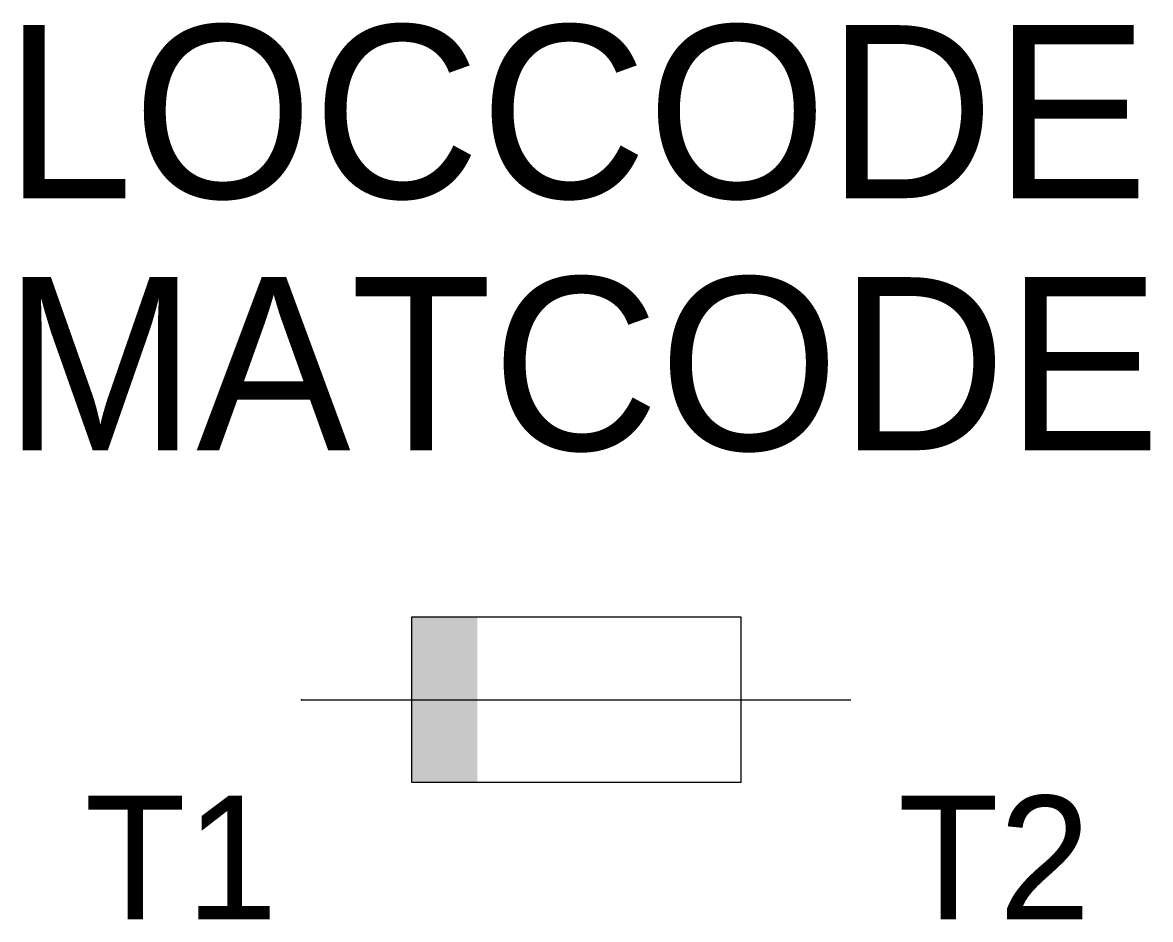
# Model space of a CAD drawing. Extents: x -10.1 to 10.5, y -4 to 12.3.
import ezdxf
from ezdxf.enums import TextEntityAlignment as Align

# ---------------------------------------------------------------- set-up
doc = ezdxf.new("R2010")
doc.units = 0
doc.layers.get('0').update_dxf_attribs({"linetype": 'CONTINUOUS'})
doc.layers.add('C', color=6, linetype='CONTINUOUS')
doc.layers.add('T2', color=1, linetype='CONTINUOUS')

msp = doc.modelspace()

# ---------------------------------------------------------------- linework, layer by layer
at = {"color": 0}
msp.add_line((-5, 0), (5, 0), dxfattribs=at)
msp.add_lwpolyline([(3, -1.5), (3, 1.5), (-3, 1.5), (-3, -1.5)], close=True, dxfattribs=at)
msp.add_solid([(-1.8, 1.5), (-1.8, -1.5), (-3, 1.5), (-3, -1.5)], dxfattribs=at)
at = {"layer": 'C', "color": 0}
msp.add_point((-5, 0), dxfattribs=at)

# ---------------------------------------------------------------- texts
at = {"color": 0, "linetype": 'CONTINUOUS'}
for tag, p in [('LOCCODE', (0, 9.127)), ('MATCODE', (0.104, 4.54))]:
    msp.add_attdef(tag, text='', height=3.15, dxfattribs=at).set_placement(p, align=Align.CENTER)
at = {"layer": 'T2', "color": 0, "linetype": 'CONTINUOUS'}
msp.add_attdef('T1', text='', height=2.25, dxfattribs=at).set_placement((-5.437, -4), align=Align.RIGHT)
msp.add_attdef('T2', (5.855, -4), '', height=2.25, dxfattribs=at)

doc.saveas('drawing.dxf')
